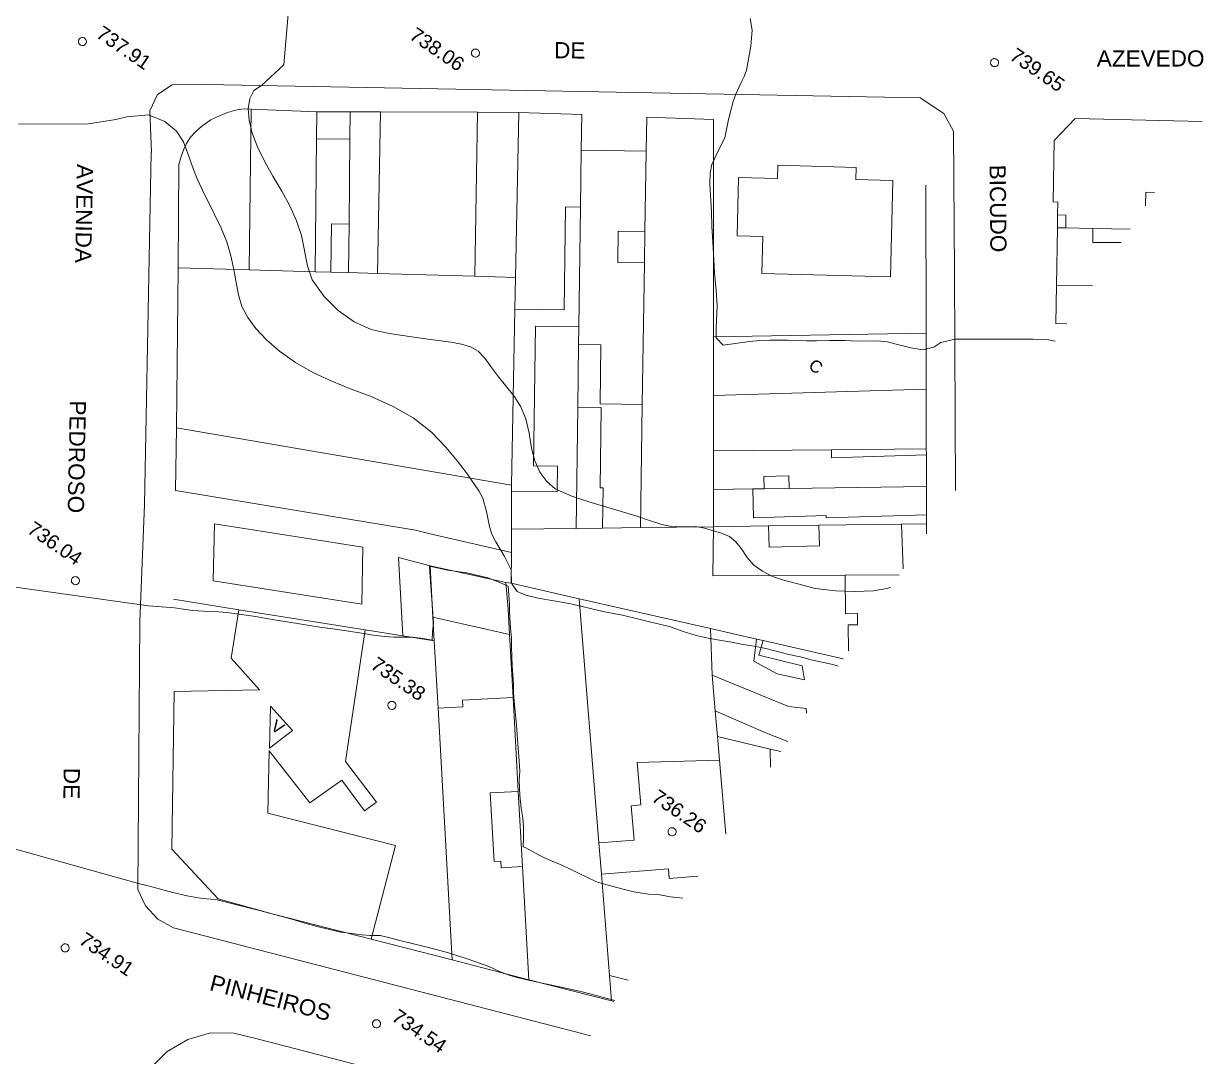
# Model space of a CAD drawing. Header units: metres. Extents: x 322294 to 7190115, y 7390841 to 10157759.
# Drawn here: x 323459.6 to 323605.8, y 7392887.5 to 7393015.5 of the extents above; entities that cross this region are included whole.
import ezdxf
from ezdxf.enums import TextEntityAlignment as Align

# ---------------------------------------------------------------- set-up
doc = ezdxf.new("R2010")
doc.units = ezdxf.units.M
doc.layers.get('0').update_dxf_attribs({"lineweight": 18})
for name, color, linetype, lineweight in [('100_SIST_VIARIO_MEIO_FIO', 1, 'Continuous', 18), ('160_P_SIMP_ASF_TOP', 7, 'Continuous', 18), ('206_MURO_E_MURO_ARRIMO', 7, 'Continuous', 18), ('214_PROJ_BEIRAL_EDIF', 10, 'Continuous', 18), ('228_CONST_FUND_RUINA_E_TOP', 10, 'Continuous', 18), ('600_CURVA_MESTRA', 14, 'Continuous', 18), ('604_CURVA_INTERM', 7, 'Continuous', 18), ('606_PTO_COTADO', 7, 'Continuous', 18), ('608_PTO_COTADO_INTERVIA', 1, 'Continuous', 18)]:
    doc.layers.add(name, color=color, linetype=linetype, lineweight=lineweight)
doc.styles.add('Style-Arial', font='arial.ttf', dxfattribs={"height": 1.75})

# ---------------------------------------------------------------- blocks, each defined once
blk = doc.blocks.new('SP09')
at = {"color": 0, "linetype": 'Continuous'}
blk.add_lwpolyline([(-0.03, -0.51), (-0.14, -0.49), (-0.24, -0.46), (-0.31, -0.42), (-0.35, -0.39), (-0.42, -0.31), (-0.47, -0.24), (-0.51, -0.15), (-0.52, -0.09), (-0.52, 0.03), (-0.51, 0.11), (-0.48, 0.2), (-0.44, 0.27), (-0.4, 0.33), (-0.32, 0.39), (-0.23, 0.44), (-0.15, 0.48), (-0.1, 0.48), (-0.03, 0.48), (0.08, 0.48), (0.19, 0.44), (0.27, 0.4), (0.35, 0.32), (0.41, 0.23), (0.46, 0.11), (0.48, 0.03), (0.48, -0.03), (0.47, -0.08), (0.44, -0.21), (0.38, -0.3), (0.31, -0.38), (0.23, -0.44), (0.1, -0.49), (0.02, -0.51)], close=True, dxfattribs=at)
blk = doc.blocks.new('SP10')
at = {"color": 0, "linetype": 'Continuous'}
blk.add_lwpolyline([(-0.03, -0.51), (-0.14, -0.49), (-0.24, -0.46), (-0.31, -0.42), (-0.35, -0.39), (-0.42, -0.31), (-0.47, -0.24), (-0.51, -0.15), (-0.52, -0.09), (-0.52, 0.03), (-0.51, 0.11), (-0.48, 0.2), (-0.44, 0.27), (-0.4, 0.33), (-0.32, 0.39), (-0.23, 0.44), (-0.15, 0.48), (-0.1, 0.48), (-0.03, 0.48), (0.08, 0.48), (0.19, 0.44), (0.27, 0.4), (0.35, 0.32), (0.41, 0.23), (0.46, 0.11), (0.48, 0.03), (0.48, -0.03), (0.47, -0.08), (0.44, -0.21), (0.38, -0.3), (0.31, -0.38), (0.23, -0.44), (0.1, -0.49), (0.02, -0.51)], close=True, dxfattribs=at)

msp = doc.modelspace()

# ---------------------------------------------------------------- linework, layer by layer
at = {"layer": '100_SIST_VIARIO_MEIO_FIO'}
for points in [[(323482.204, 7393008.001), (323478.028, 7393007.955), (323476.179, 7393006.732), (323475.243, 7393004.719), (323475.431, 7392999.563)], [(323575.1, 7392957.665), (323574.969, 7392984.676), (323574.852, 7393002.185), (323573.662, 7393004.377), (323570.728, 7393006.34), (323482.201, 7393008)], [(323475.428, 7392999.563), (323474.595, 7392955.942), (323473.993, 7392941.44), (323473.756, 7392908.214), (323474.706, 7392906.185), (323476.231, 7392904.543), (323478.186, 7392903.447), (323479.636, 7392903.074), (323529.918, 7392890.061)], [(323523.597, 7392880.602), (323505.047, 7392885.422), (323494.285, 7392888.217), (323488.543, 7392889.689), (323485.667, 7392890.398), (323482.777, 7392890.463), (323479.962, 7392889.598), (323477.385, 7392888.146), (323475.309, 7392886.059), (323474.178, 7392884.15), (323473.291, 7392881.331), (323472.883, 7392858.432)]]:
    msp.add_lwpolyline(points, dxfattribs=at)
at = {"layer": '206_MURO_E_MURO_ARRIMO'}
for p, q in [((323500.093, 7393004.592), (323495.955, 7393004.605)), ((323571.468, 7392977.141), (323571.439, 7392995.498)), ((323587.738, 7392990.23), (323587.766, 7392991.821)), ((323571.492, 7392962.087), (323571.491, 7392962.808)), ((323571.506, 7392953.52), (323571.504, 7392954.649)), ((323571.513, 7392952.298), (323571.506, 7392953.52)), ((323502.67, 7392902.054), (323512.7, 7392899.475)), ((323532.475, 7392894.392), (323532.764, 7392894.32))]:
    msp.add_line(p, q, dxfattribs=at)
for points in [[(323571.506, 7392953.52), (323568.431, 7392953.48)], [(323536.045, 7392953.058), (323531.361, 7392952.997)], [(323558.158, 7392953.346), (323551.947, 7392953.265)], [(323520.06, 7392949.996), (323520.035, 7392946.162)], [(323478.159, 7392944.18), (323486.261, 7392942.887)], [(323501.925, 7392940.388), (323506.604, 7392939.642)], [(323510.502, 7392939.02), (323510.965, 7392930.694)], [(323550.457, 7392939.251), (323551.25, 7392939.07)], [(323552.131, 7392925.62), (323545.586, 7392927.153)], [(323545.839, 7392924.231), (323546.632, 7392915.069)]]:
    msp.add_lwpolyline(points, dxfattribs=at)
at = {"layer": '214_PROJ_BEIRAL_EDIF'}
for points in [[(323478.776, 7392985.253), (323487.572, 7392985.006), (323487.801, 7393004.933), (323487.002, 7393004.965), (323486.27, 7393004.875), (323485.753, 7393004.762), (323484.883, 7393004.503), (323483.494, 7393003.945), (323482.814, 7393003.595), (323482.11, 7393003.122), (323481.651, 7393002.777), (323480.942, 7393002.141), (323480.299, 7393001.451), (323479.796, 7393000.675), (323479.444, 7392999.982), (323479.12, 7392999.068), (323478.831, 7392998.076)], [(323495.916, 7393001.241), (323495.955, 7393004.605), (323487.801, 7393004.933), (323487.572, 7392985.006), (323495.727, 7392984.777)], [(323499.933, 7392990.669), (323500.054, 7393001.194), (323500.093, 7393004.592), (323503.852, 7393004.58), (323503.46, 7392984.56), (323499.864, 7392984.661)], [(323503.852, 7393004.58), (323503.46, 7392984.56), (323515.527, 7392984.222), (323515.871, 7393004.542)], [(323520.981, 7393004.526), (323520.58, 7392984.08), (323515.527, 7392984.222), (323515.871, 7393004.542)], [(323520.503, 7392980.145), (323520.58, 7392984.08), (323520.981, 7393004.526), (323528.772, 7393004.283), (323528.713, 7392999.822), (323528.619, 7392992.798), (323526.76, 7392992.823), (323526.589, 7392980.064)], [(323536.28, 7392968.323), (323536.55, 7392985.86), (323536.61, 7392989.779), (323536.763, 7392999.714), (323536.828, 7393003.912), (323545.119, 7393003.641), (323545.105, 7392976.713), (323545.101, 7392969.417), (323545.097, 7392962.589), (323545.094, 7392957.783), (323545.092, 7392953.176), (323536.045, 7392953.058)], [(323495.727, 7392984.777), (323495.916, 7393001.241), (323500.054, 7393001.194), (323499.933, 7392990.669), (323497.768, 7392990.694), (323497.699, 7392984.722)], [(323536.55, 7392985.86), (323536.28, 7392968.323), (323531.043, 7392968.393), (323531.141, 7392975.729), (323528.391, 7392975.765), (323528.42, 7392977.949), (323528.619, 7392992.798), (323528.713, 7392999.822), (323536.763, 7392999.714), (323536.61, 7392989.779), (323533.305, 7392989.823), (323533.253, 7392985.904)], [(323567.359, 7392996.064), (323562.763, 7392996.187), (323562.803, 7392997.706), (323553.079, 7392997.965), (323553.036, 7392996.337), (323548.23, 7392996.465), (323548.037, 7392989.238), (323551.237, 7392989.153), (323551.115, 7392984.564), (323567.04, 7392984.139)], [(323497.699, 7392984.722), (323495.727, 7392984.777), (323487.572, 7392985.006), (323478.776, 7392985.253), (323478.564, 7392965.422), (323510.149, 7392960.002), (323520.076, 7392958.335), (323520.503, 7392980.145), (323520.58, 7392984.08), (323515.527, 7392984.222), (323503.46, 7392984.56), (323499.864, 7392984.661)], [(323528.42, 7392977.949), (323528.391, 7392975.765), (323528.286, 7392967.992), (323528.085, 7392952.955), (323520.079, 7392952.851), (323520.077, 7392957.589), (323525.714, 7392957.513), (323525.757, 7392960.659), (323522.818, 7392960.698), (323523.05, 7392978.021)], [(323559.722, 7392962.71), (323571.491, 7392962.808), (323571.479, 7392970.223), (323545.101, 7392969.417), (323545.097, 7392962.589)], [(323528.085, 7392952.955), (323531.361, 7392952.997), (323531.428, 7392958.003), (323531.07, 7392958.008), (323531.203, 7392967.953), (323528.286, 7392967.992)], [(323478.416, 7392957.649), (323508.191, 7392952.735), (323510.17, 7392952.25), (323520.06, 7392949.996), (323520.079, 7392952.851), (323520.077, 7392957.589), (323520.076, 7392958.335), (323510.149, 7392960.002), (323478.564, 7392965.422)], [(323559.722, 7392962.71), (323559.752, 7392961.729), (323571.492, 7392962.087), (323571.498, 7392958.173), (323554.498, 7392957.922), (323554.45, 7392959.493), (323551.333, 7392959.398), (323551.379, 7392957.876), (323549.97, 7392957.855), (323545.094, 7392957.783), (323545.097, 7392962.589)], [(323554.498, 7392957.922), (323551.379, 7392957.876), (323549.97, 7392957.855), (323550.079, 7392954.277), (323559.08, 7392954.551), (323559.088, 7392954.27), (323571.504, 7392954.649), (323571.498, 7392958.173)], [(323501.636, 7392950.625), (323501.502, 7392943.557), (323483.112, 7392946.463), (323483.251, 7392953.53)], [(323510.502, 7392939.02), (323506.604, 7392939.642), (323506.065, 7392949.341), (323509.985, 7392948.326), (323510.337, 7392941.983)], [(323509.985, 7392948.326), (323519.379, 7392946.254), (323519.657, 7392942.952), (323519.832, 7392939.798), (323510.337, 7392941.983)], [(323532.221, 7392897.561), (323531.215, 7392910.096), (323530.904, 7392913.984), (323528.477, 7392944.244), (323520.035, 7392946.162), (323519.379, 7392946.254), (323519.657, 7392942.952), (323519.832, 7392939.798), (323520.265, 7392932.007), (323520.912, 7392920.363), (323521.431, 7392911.04), (323522.209, 7392897.031), (323532.475, 7392894.392)], [(323530.904, 7392913.984), (323528.477, 7392944.244), (323544.75, 7392940.547), (323544.926, 7392934.784), (323545.308, 7392930.371), (323545.586, 7392927.153), (323545.839, 7392924.231), (323535.661, 7392923.958), (323536.084, 7392918.689), (323534.926, 7392918.596), (323535.267, 7392914.334)], [(323501.925, 7392940.388), (323486.261, 7392942.887), (323485.31, 7392936.864), (323488.837, 7392932.941), (323478.261, 7392932.758), (323477.977, 7392913.203), (323483.694, 7392907.035), (323490.423, 7392905.202), (323502.67, 7392902.054), (323505.714, 7392913.663), (323489.851, 7392917.682), (323490.053, 7392925.414), (323495.076, 7392918.947), (323499.061, 7392921.752), (323501.843, 7392917.966), (323503.325, 7392919.039), (323499.481, 7392924.07)], [(323510.965, 7392930.694), (323512.7, 7392899.475), (323522.209, 7392897.031), (323521.431, 7392911.04), (323518.81, 7392910.894), (323518.764, 7392911.723), (323517.916, 7392911.676), (323517.444, 7392920.17), (323520.912, 7392920.363), (323520.265, 7392932.007), (323513.983, 7392931.658), (323514.027, 7392930.864)], [(323490.195, 7392930.944), (323490.06, 7392925.723), (323492.933, 7392927.931)], [(323521.431, 7392911.04), (323520.912, 7392920.363), (323517.444, 7392920.17), (323517.916, 7392911.676), (323518.764, 7392911.723), (323518.81, 7392910.894)]]:
    msp.add_lwpolyline(points, close=True, dxfattribs=at)
for points in [[(323587.766, 7392991.821), (323587.793, 7392993.379), (323587.194, 7392993.459), (323587.356, 7393001.034), (323589.928, 7393003.753), (323605.664, 7393003.396)], [(323599.79, 7392994.607), (323598.697, 7392994.627), (323598.665, 7392992.923)], [(323596.753, 7392990.062), (323592.137, 7392990.148), (323588.769, 7392990.211), (323588.799, 7392991.802), (323587.766, 7392991.821)], [(323592.079, 7392983.07), (323587.612, 7392983.115), (323587.738, 7392990.23), (323588.769, 7392990.211), (323592.137, 7392990.148), (323592.12, 7392988.413), (323595.627, 7392988.378)], [(323592.079, 7392983.07), (323587.612, 7392983.115), (323587.529, 7392978.343), (323588.9, 7392978.312)], [(323545.092, 7392953.176), (323545.019, 7392947.084), (323561.432, 7392947.177), (323568.116, 7392947.215)], [(323568.601, 7392947.94), (323568.431, 7392953.48), (323558.158, 7392953.346), (323558.235, 7392950.809), (323552.028, 7392950.619), (323551.947, 7392953.265), (323545.092, 7392953.176)], [(323568.116, 7392947.215), (323561.432, 7392947.177), (323561.459, 7392942.394), (323562.946, 7392942.403), (323562.954, 7392941.023), (323561.811, 7392941.016), (323561.83, 7392937.808)], [(323556.656, 7392930.067), (323556.613, 7392930.651), (323554.417, 7392930.906), (323544.926, 7392934.784), (323544.75, 7392940.547), (323550.457, 7392939.251)], [(323550.457, 7392939.251), (323550.097, 7392936.493), (323552.998, 7392934.937), (323556.381, 7392934.18), (323556.098, 7392935.93), (323550.729, 7392937.233), (323551.25, 7392939.07), (323561.167, 7392936.817)], [(323556.656, 7392930.067), (323556.613, 7392930.651), (323554.417, 7392930.906), (323544.926, 7392934.784)], [(323544.926, 7392934.784), (323545.308, 7392930.371), (323551.675, 7392927.577), (323554.311, 7392926.558)], [(323553.474, 7392925.306), (323552.131, 7392925.62), (323552.171, 7392923.357)], [(323534.537, 7392896.972), (323532.221, 7392897.561), (323531.215, 7392910.096), (323539.529, 7392910.762), (323539.624, 7392909.578), (323543.151, 7392909.861)]]:
    msp.add_lwpolyline(points, dxfattribs=at)
at = {"layer": '228_CONST_FUND_RUINA_E_TOP'}
msp.add_lwpolyline([(323571.479, 7392970.223), (323545.101, 7392969.417), (323545.105, 7392976.713), (323571.468, 7392977.141)], close=True, dxfattribs=at)
at = {"layer": '600_CURVA_MESTRA', "elevation": 735}
msp.add_lwpolyline([(323457.286, 7392913.6), (323473.857, 7392908.969), (323474.694, 7392908.737), (323475.677, 7392908.489), (323477.006, 7392908.135), (323478.099, 7392907.835), (323479.884, 7392907.416), (323481.223, 7392907.162), (323482.286, 7392907.036), (323483.431, 7392906.988), (323486.672, 7392906.141), (323488.843, 7392905.599), (323491.324, 7392904.929), (323492.865, 7392904.526), (323494.456, 7392904.045), (323495.99, 7392903.618), (323497.496, 7392903.255), (323498.932, 7392902.937), (323500.28, 7392902.739), (323501.503, 7392902.596), (323502.564, 7392902.491), (323503.812, 7392902.512), (323504.977, 7392902.213), (323506.381, 7392901.849), (323509.303, 7392901.164), (323510.744, 7392900.781), (323512.149, 7392900.384), (323514.828, 7392899.552), (323516.089, 7392899.096), (323517.243, 7392898.649), (323518.605, 7392898.055), (323519.794, 7392897.598), (323520.598, 7392897.346), (323521.969, 7392896.997), (323526.011, 7392896.138), (323528.482, 7392895.628), (323530.719, 7392895.045), (323531.945, 7392894.699), (323532.863, 7392894.468)], dxfattribs=at)
at = {"layer": '604_CURVA_INTERM', "flags": 128}
for points, elevation in [([(323492.488, 7393017.631), (323491.858, 7393010.4), (323489.075, 7393007.871), (323488.155, 7393007.252), (323487.635, 7393006.229), (323487.432, 7393004.947), (323487.536, 7393003.543), (323487.931, 7393001.955), (323488.57, 7393000.251), (323489.466, 7392998.469), (323490.507, 7392996.635), (323491.599, 7392994.776), (323492.593, 7392992.928), (323493.414, 7392991.077), (323494.04, 7392989.281), (323494.787, 7392985.524), (323495.362, 7392983.758), (323496.847, 7392981.7), (323498.589, 7392979.967), (323500.586, 7392978.55), (323502.669, 7392977.616), (323504.906, 7392977.116), (323509.139, 7392976.517), (323512.565, 7392976.055), (323513.878, 7392975.809), (323514.989, 7392975.45), (323515.939, 7392974.915), (323516.773, 7392974.066), (323517.576, 7392972.924), (323518.456, 7392971.734), (323520.381, 7392969.406), (323521.208, 7392968.103), (323521.845, 7392966.56), (323522.258, 7392964.756), (323522.561, 7392962.918), (323522.958, 7392961.322), (323523.601, 7392959.954), (323524.461, 7392958.797), (323525.504, 7392957.864), (323527.554, 7392956.941), (323529.55, 7392956.304), (323535.614, 7392954.464), (323537.309, 7392953.919), (323538.694, 7392953.449), (323539.867, 7392953.184), (323540.883, 7392953.146), (323542.908, 7392953.191), (323543.977, 7392952.998), (323546.102, 7392952.387), (323547.085, 7392951.953), (323547.891, 7392951.309), (323548.562, 7392950.449), (323549.265, 7392949.358), (323550.104, 7392948.398), (323551.178, 7392947.646), (323552.441, 7392947.022), (323553.932, 7392946.516), (323555.725, 7392946.062), (323557.701, 7392945.527), (323560.232, 7392945.217), (323562.641, 7392945.133), (323564.929, 7392945.226), (323566.584, 7392945.506), (323567.068, 7392945.647)], 738), ([(323549.654, 7393016.147), (323549.888, 7393014.716), (323549.755, 7393012.72), (323549.22, 7393009.777), (323548.902, 7393008.986), (323548.495, 7393008.142), (323547.872, 7393006.769), (323547.554, 7393005.886), (323547.24, 7393004.779), (323546.979, 7393003.629), (323546.523, 7393001.356), (323545.743, 7392999.851), (323544.91, 7392998.076), (323544.693, 7392996.993), (323544.662, 7392995.661), (323544.852, 7392992.18), (323544.907, 7392990.395), (323544.969, 7392989.131), (323545.122, 7392987.039), (323545.234, 7392984.657), (323545.449, 7392982.457), (323545.557, 7392980.544), (323545.442, 7392977.78), (323545.423, 7392976.585), (323546.303, 7392975.683), (323549.572, 7392976.122), (323550.843, 7392976.235), (323552.091, 7392976.307), (323554.384, 7392976.303), (323556.61, 7392976.214), (323557.891, 7392976.208), (323559.495, 7392976.249), (323561.398, 7392976.247), (323562.977, 7392976.162), (323565.349, 7392976.191), (323566.683, 7392976.079), (323567.744, 7392975.792), (323569.574, 7392975.327), (323571.075, 7392975.079), (323572.415, 7392975.429), (323573.278, 7392975.988), (323575.009, 7392976.4), (323584.745, 7392976.412), (323586.645, 7392976.329), (323587.457, 7392976.154)], 739), ([(323458.971, 7393003.083), (323467.659, 7393003.114), (323471.039, 7393003.651), (323472.375, 7393003.954), (323475.094, 7393004.204), (323477.122, 7393003.387), (323478.56, 7393002.211), (323479.402, 7393000.855), (323479.962, 7392999.435), (323480.637, 7392997.463), (323481.125, 7392996.283), (323481.763, 7392994.874), (323483.277, 7392991.851), (323484.091, 7392990.19), (323484.797, 7392988.462), (323485.289, 7392986.732), (323485.658, 7392985.057), (323485.935, 7392983.436), (323486.22, 7392981.906), (323486.664, 7392980.48), (323487.382, 7392979.1), (323488.381, 7392977.722), (323489.689, 7392976.345), (323491.324, 7392974.925), (323493.296, 7392973.524), (323495.457, 7392972.295), (323497.788, 7392971.204), (323500.219, 7392970.218), (323502.682, 7392969.293), (323505.405, 7392968.056), (323507.891, 7392966.664), (323510.172, 7392964.886), (323511.913, 7392963.03), (323513.396, 7392961.316), (323514.485, 7392959.849), (323516.025, 7392957.634), (323516.505, 7392956.718), (323516.97, 7392955.076), (323517.359, 7392953.213), (323517.643, 7392952.247), (323518.114, 7392951.311), (323518.653, 7392950.388), (323519.217, 7392949.484), (323520.013, 7392947.841), (323520.067, 7392946.193), (323520.793, 7392945.124), (323521.857, 7392944.693), (323523.389, 7392944.301), (323525.306, 7392943.992), (323527.426, 7392943.617), (323531.606, 7392942.628), (323533.817, 7392942.195), (323535.87, 7392941.729), (323537.349, 7392941.354), (323539.652, 7392940.8), (323541.335, 7392940.188), (323542.956, 7392939.685), (323544.45, 7392939.345), (323545.846, 7392939.092), (323547.323, 7392938.856), (323548.782, 7392938.576), (323550.132, 7392938.372), (323551.577, 7392938.076), (323554.448, 7392937.353), (323555.839, 7392937.033), (323557.217, 7392936.691), (323559.904, 7392936.08), (323560.559, 7392935.908)], 737), ([(323541.317, 7392907.117), (323539.766, 7392907.306), (323538.465, 7392907.541), (323537.035, 7392907.619), (323535.256, 7392907.928), (323534.238, 7392908.159), (323533.146, 7392908.44), (323532.059, 7392908.759), (323530.6, 7392909.161), (323529.418, 7392909.745), (323528.392, 7392910.215), (323526.999, 7392910.889), (323525.94, 7392911.373), (323524.803, 7392911.855), (323523.669, 7392912.386), (323522.66, 7392912.901), (323521.757, 7392913.402), (323521.502, 7392913.517), (323521.551, 7392914.614), (323521.558, 7392915.927), (323521.492, 7392917.03), (323521.289, 7392918.272), (323521.085, 7392919.847), (323521.022, 7392921.735), (323521.087, 7392922.871), (323521, 7392924.693), (323520.84, 7392926.274), (323520.673, 7392928.59), (323520.426, 7392931.099), (323520.303, 7392932.604), (323520.326, 7392933.638), (323520.242, 7392934.782), (323520.136, 7392935.88), (323520.07, 7392938.3), (323520.072, 7392939.401), (323519.959, 7392940.546), (323519.831, 7392942.629), (323519.805, 7392943.594), (323519.674, 7392945.802), (323518.437, 7392946.351), (323517.134, 7392946.834), (323514.538, 7392947.437), (323513.318, 7392947.641), (323512.153, 7392947.802), (323509.914, 7392948.284), (323509.993, 7392946.965), (323510.067, 7392945.809), (323510.241, 7392943.603), (323510.388, 7392941.239), (323510.291, 7392940.156), (323510.244, 7392939.12), (323510.032, 7392939.172), (323508.819, 7392939.359), (323507.776, 7392939.491), (323506.717, 7392939.504), (323505.511, 7392939.485), (323504.282, 7392939.564), (323502.979, 7392939.735), (323501.486, 7392939.999), (323499.629, 7392940.282), (323497.656, 7392940.541), (323496.549, 7392940.669), (323492.027, 7392941.418), (323490.645, 7392941.626), (323488.083, 7392942.077), (323486.587, 7392942.313), (323484.791, 7392942.543), (323483.772, 7392942.609), (323481.882, 7392942.687), (323480.586, 7392942.77), (323479.41, 7392942.952), (323478.305, 7392943.099), (323477.238, 7392943.206), (323476.139, 7392943.264), (323475.096, 7392943.357), (323473.934, 7392943.516), (323457.967, 7392945.775)], 736)]:
    msp.add_lwpolyline(points, dxfattribs=dict(at, elevation=elevation))

# ---------------------------------------------------------------- block references
at = {"layer": '606_PTO_COTADO', "rotation": 325.5688295630279}
for p in [(323515.634, 7393011.876, 738.06), (323466.044, 7392946.483, 736.042), (323505.284, 7392931.022, 735.382), (323540.001, 7392915.366, 736.257), (323503.366, 7392891.558, 734.542)]:
    msp.add_blockref('SP09', p, dxfattribs=at)
at = {"layer": '608_PTO_COTADO_INTERVIA', "rotation": 325.5688295630279}
for p in [(323466.906, 7393013.297, 737.909), (323579.973, 7393010.686, 739.654), (323464.774, 7392900.964, 734.912)]:
    msp.add_blockref('SP10', p, dxfattribs=at)

# ---------------------------------------------------------------- texts
at = {"layer": '160_P_SIMP_ASF_TOP', "style": 'Style-Arial'}
for s, rotation, p in [('DE', 359.16874, (323525.355, 7393012.245)), ('AZEVEDO', 0.03867, (323592.617, 7393011.203)), ('AVENIDA', 268.90622, (323467.217, 7392998.121)), ('PEDROSO', 268.90622, (323466.334, 7392968.82)), ('DE', 269.16971, (323465.584, 7392923.287)), ('PINHEIROS', 345.41511, (323482.78, 7392896.729))]:
    msp.add_text(s, height=2, rotation=rotation, dxfattribs=at).set_placement(p, align=Align.MIDDLE_LEFT)
msp.add_text('BICUDO', height=2, rotation=270.56883, dxfattribs=at).set_placement((323579.328, 7392998.033))
at = {"layer": '214_PROJ_BEIRAL_EDIF', "style": 'Style-Arial'}
msp.add_text('V', height=1.5, rotation=325.56883, dxfattribs=at).set_placement((323490.082, 7392928.123))
at = {"layer": '228_CONST_FUND_RUINA_E_TOP', "style": 'Style-Arial'}
msp.add_text('C', height=1.5, rotation=325.56883, dxfattribs=at).set_placement((323556.751, 7392972.853))
at = {"layer": '606_PTO_COTADO', "style": 'Style-Arial'}
for s, p in [('738.06', (323510.863, 7393012.352, 738.06)), ('736.04', (323463.492, 7392951.123, 736.042)), ('735.38', (323506.041, 7392934.319, 735.382)), ('736.26', (323540.878, 7392917.894, 736.257)), ('734.54', (323508.655, 7392890.676, 734.542))]:
    msp.add_text(s, height=1.75, rotation=325.56883, dxfattribs=at).set_placement(p, align=Align.MIDDLE_CENTER)
at = {"layer": '608_PTO_COTADO_INTERVIA', "style": 'Style-Arial'}
for s, p in [('737.91', (323472.025, 7393012.531, 737.909)), ('739.65', (323585.262, 7393009.804, 739.654)), ('734.91', (323469.892, 7392900.199, 734.912))]:
    msp.add_text(s, height=1.75, rotation=325.56883, dxfattribs=at).set_placement(p, align=Align.MIDDLE_CENTER)

doc.saveas('drawing.dxf')
